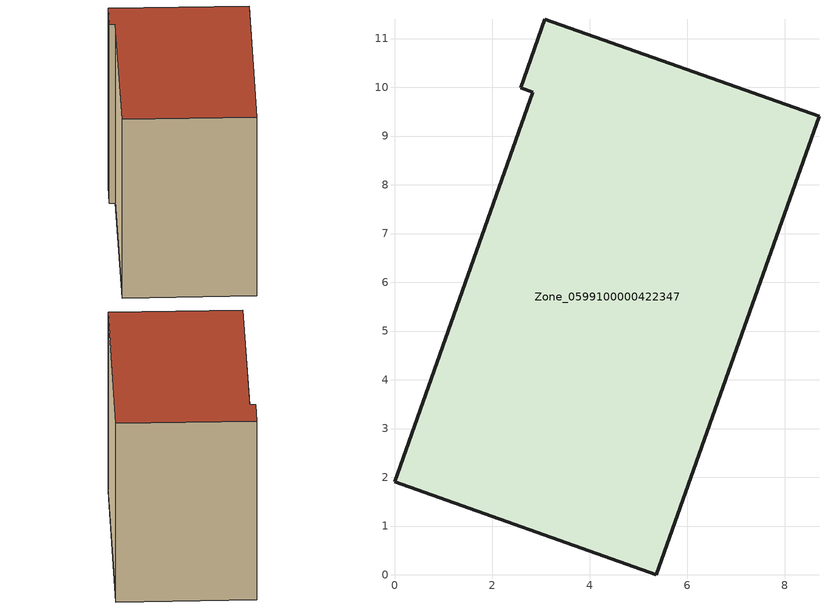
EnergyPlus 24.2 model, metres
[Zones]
Zone_0599100000422347
 floor ground (C_G): 3.08,11.4 8.71,9.41 5.37,0 0,1.91 2.83,9.9 2.58,9.99 z0.61
 wall outside (C_F): 5.37,0 8.71,9.41 3.08,11.4 2.58,9.99 2.83,9.9 0,1.91 5.37,0 z0.61:9.17
 roof outside (C_R): 8.71,9.41 3.08,11.4 2.58,9.99 2.83,9.9 0,1.91 5.37,0 z9.17
[BUILDING]
Pand.0599100000422347: North Axis=0; Terrain=City; Loads Convergence Tolerance Value=0.04; Temperature Convergence Tolerance Value=0.4; Solar Distribution=FullExterior; Maximum Number of Warmup Days=25; Minimum Number of Warmup Days=1
[Site:Location]
Rotterdam.The.Hague.AP_ZH_NLD Design_Conditions: Latitude=51.96; Longitude=4.45; Time Zone=1; Elevation=-4.5
[SITE:GROUNDTEMPERATURE:BUILDINGSURFACE]
18, 18, 18, 18, 18, 18, 18, 18, 18, 18, 18, 18
[MATERIAL] Thermal Absorptance=0.9; Solar Absorptance=0.7; Visible Absorptance=0.7
Name | Roughness | Thickness | Conductivity | Density | Specific Heat
G.TI.2006-2014 | MediumSmooth | 0.15 | 0.06 | 540 | 1210
F.TI.2006-2014 | Rough | 0.3 | 0.12 | 1920 | 840
R.TI.2006-2014 | MediumRough | 0.2 | 0.08 | 1500 | 1000
[CONSTRUCTION]
C_G: G.TI.2006-2014
C_F: F.TI.2006-2014
C_R: R.TI.2006-2014
[ZONE]
Zone_0599100000422347: Type=1; Multiplier=1; Ceiling Height=Autocalculate; Volume=Autocalculate; Floor Area=autocalculate; Part of Total Floor Area=Yes
[ZONEINFILTRATION:DESIGNFLOWRATE]
Infil_Zone_0599100000422347: Zone or ZoneList or Space or SpaceList=Zone_0599100000422347; Schedule=AlwaysOn; Design Flow Rate Calculation Method=Flow/Area; Flow Rate per Floor Area=0.0015; Constant Term Coefficient=1; Temperature Term Coefficient=0; Velocity Term Coefficient=0; Velocity Squared Term Coefficient=0
[HVACTEMPLATE:ZONE:IDEALLOADSAIRSYSTEM]
Zone_0599100000422347: Maximum Heating Supply Air Temperature=50; Minimum Cooling Supply Air Temperature=13; Maximum Heating Supply Air Humidity Ratio=0.0156; Minimum Cooling Supply Air Humidity Ratio=0.0077; Heating Limit=NoLimit; Cooling Limit=NoLimit; Dehumidification Control Type=ConstantSensibleHeatRatio; Cooling Sensible Heat Ratio=0.7; Dehumidification Setpoint=60; Humidification Control Type=None; Humidification Setpoint=30; Outdoor Air Method=None; Outdoor Air Flow Rate per Person=0.00944; Outdoor Air Flow Rate per Zone Floor Area=0; Outdoor Air Flow Rate per Zone=0; Demand Controlled Ventilation Type=None; Outdoor Air Economizer Type=NoEconomizer; Heat Recovery Type=None; Sensible Heat Recovery Effectiveness=0.7; Latent Heat Recovery Effectiveness=0.65
[ZONECONTROL:THERMOSTAT]
ThermostatControl_Zone_0599100000422347: Zone or ZoneList=Zone_0599100000422347; Control Type Schedule=DualSetpointControlType; Control 1=Thermostat_Zone_0599100000422347; Temperature Difference Between Cutout And Setpoint=0
[THERMOSTATSETPOINT:DUALSETPOINT]
Thermostat_Zone_0599100000422347: Heating Setpoint Temperature Schedule=HeatingSetpoint_Zone_0599100000422347; Cooling Setpoint Temperature Schedule=CoolingSetpoint_Zone_0599100000422347
[SCHEDULE:COMPACT]
HeatingSetpoint_Zone_0599100000422347: Through: 12/31, For: AllDays, Until: 24:00, 21
CoolingSetpoint_Zone_0599100000422347: Through: 12/31, For: AllDays, Until: 24:00, 24
DualSetpointControlType: Through: 12/31, For: AllDays, Until: 24:00, 4
AlwaysOn: Through: 12/31, For: AllDays, Until: 24:00, 1
